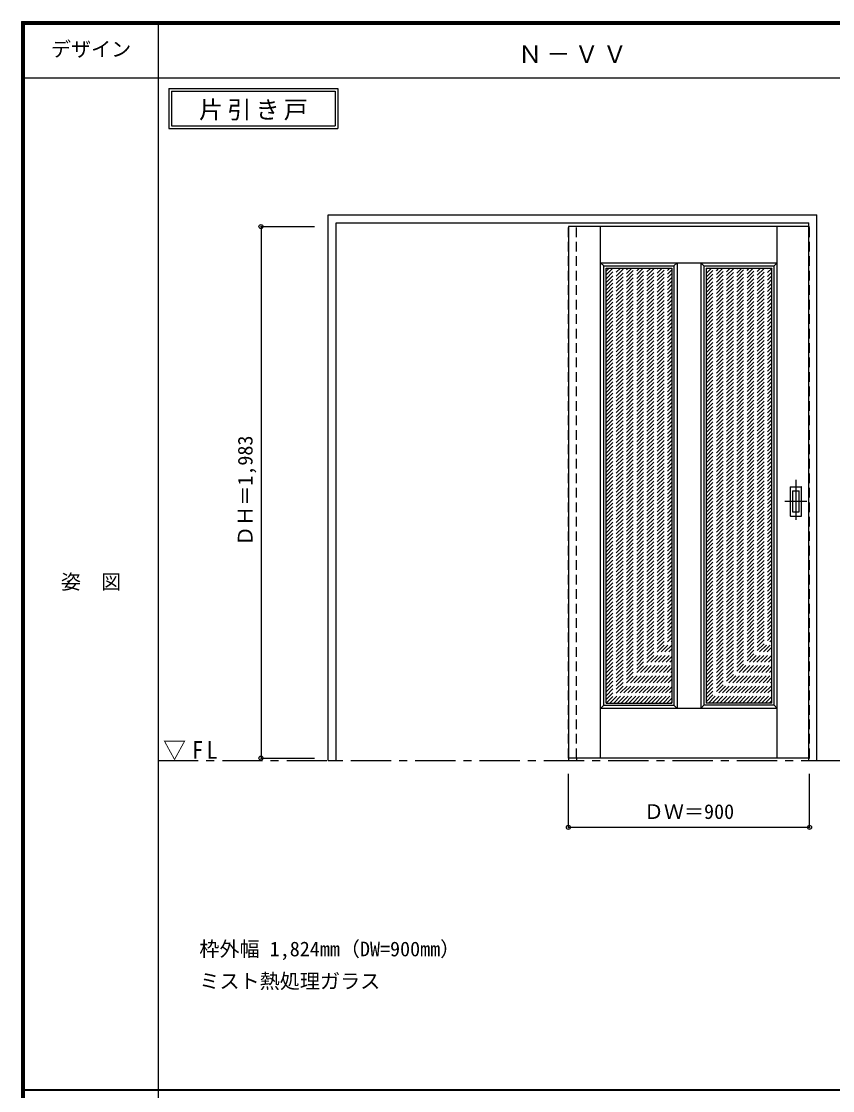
# Model space of a CAD drawing. Units: millimetres, scale not verified. Extents: x -6000 to 5700, y -4307 to 4260.
# Drawn here: x -6000 to -2973, y 186 to 4175 of the extents above; entities that cross this region are included whole.
import ezdxf
from ezdxf.enums import TextEntityAlignment as Align

# ---------------------------------------------------------------- set-up
doc = ezdxf.new("R2010")
doc.units = ezdxf.units.MM
doc.header["$LTSCALE"] = 30
doc.header["$PDMODE"] = 32
doc.header["$PDSIZE"] = 15
doc.linetypes.add('CHAIN1', pattern=[8, 5, -1, 1, -1])
doc.linetypes.add('DASHED1', pattern=[1.8, 1.2, -0.6])
for name, color, linetype in [('0-1_通り芯', 4, 'CHAIN1'), ('0-2_扉', 4, 'DASHED1'), ('0-3_仕上げ', 7, 'Continuous'), ('0-4_枠', 3, 'Continuous'), ('0-6_引手', 3, 'Continuous'), ('0-A_文字', 7, 'Continuous'), ('0-B_寸法', 7, 'Continuous'), ('0-C_ハッチ', 4, 'DASHED1'), ('F-1_枠', 6, 'Continuous'), ('F-A_文字', 7, 'Continuous')]:
    doc.layers.add(name, color=color, linetype=linetype)
doc.styles.add('ＭＳ ゴシック', font='')
doc.styles.get('ＭＳ ゴシック').set_extended_font_data('MS Gothic')

msp = doc.modelspace()

# ---------------------------------------------------------------- linework, layer by layer
at = {"layer": '0-1_通り芯'}
for p, q in [((-3109.75, 2465), (-3109.75, 2303)), ((-3068.75, 2384), (-3150.75, 2384))]:
    msp.add_line(p, q, dxfattribs=at)
at = {"layer": '0-1_通り芯', "color": 7}
msp.add_line((-5490, 1418), (3233.5, 1418), dxfattribs=at)
at = {"layer": '0-2_扉'}
for p, q in [((-3958.75, 3409.5), (-3958.75, 3405.5)), ((-3061.75, 3409.5), (-3058.75, 3409.5)), ((-3058.75, 1426.5), (-3058.75, 3409.5)), ((-3061.75, 1426.5), (-3058.75, 1426.5))]:
    msp.add_line(p, q, dxfattribs=at)
at = {"layer": '0-2_扉', "color": 3, "linetype": 'Continuous'}
for p, q in [((-3061.75, 3409.5), (-3958.75, 3409.5)), ((-3958.75, 3409.5), (-3958.75, 1426.5)), ((-3061.75, 1426.5), (-3958.75, 1426.5))]:
    msp.add_line(p, q, dxfattribs=at)
at = {"layer": '0-3_仕上げ'}
for p, q in [((-3838.25, 1426.5), (-3838.25, 3409.5)), ((-3179.25, 1426.5), (-3179.25, 3409.5)), ((-3838.25, 3274.5), (-3826.25, 3262.5)), ((-3838.25, 3274.5), (-3179.25, 3274.5)), ((-3552.75, 3274.5), (-3564.75, 3262.5)), ((-3552.75, 3274.5), (-3552.75, 1611.5)), ((-3464.75, 3274.5), (-3452.75, 3262.5)), ((-3464.75, 3274.5), (-3464.75, 1611.5)), ((-3179.25, 3274.5), (-3191.25, 3262.5)), ((-3838.25, 1611.5), (-3826.25, 1623.5)), ((-3179.25, 1611.5), (-3838.25, 1611.5)), ((-3564.75, 1623.5), (-3552.75, 1611.5)), ((-3452.75, 1623.5), (-3464.75, 1611.5)), ((-3179.25, 1611.5), (-3191.25, 1623.5))]:
    msp.add_line(p, q, dxfattribs=at)
at = {"layer": '0-3_仕上げ', "color": 3}
for p, q in [((-3826.25, 3262.5), (-3564.75, 3262.5)), ((-3826.25, 1623.5), (-3826.25, 3262.5)), ((-3564.75, 3262.5), (-3564.75, 1623.5)), ((-3452.75, 3262.5), (-3191.25, 3262.5)), ((-3452.75, 3262.5), (-3452.75, 1623.5)), ((-3191.25, 1623.5), (-3191.25, 3262.5)), ((-3826.25, 1623.5), (-3564.75, 1623.5)), ((-3191.25, 1623.5), (-3452.75, 1623.5))]:
    msp.add_line(p, q, dxfattribs=at)
at = {"layer": '0-3_仕上げ', "color": 4}
for p, q in [((-3818.25, 3254.5), (-3572.75, 3254.5)), ((-3818.25, 1631.5), (-3818.25, 3254.5)), ((-3572.75, 3254.5), (-3572.75, 1631.5)), ((-3444.75, 3254.5), (-3199.25, 3254.5)), ((-3444.75, 3254.5), (-3444.75, 1631.5)), ((-3199.25, 1631.5), (-3199.25, 3254.5)), ((-3818.25, 1631.5), (-3572.75, 1631.5)), ((-3199.25, 1631.5), (-3444.75, 1631.5))]:
    msp.add_line(p, q, dxfattribs=at)
at = {"layer": '0-4_枠'}
for p, q in [((-4855.75, 1418), (-4855.75, 3453)), ((-4855.75, 3453), (-3031.75, 3453)), ((-3031.75, 1418), (-3031.75, 3453)), ((-4825.75, 3423), (-3061.75, 3423)), ((-4825.75, 1418), (-4825.75, 3423)), ((-3061.75, 1418), (-3061.75, 3423)), ((-4855.75, 1418), (-4825.75, 1418)), ((-3958.75, 1426.5), (-3958.75, 1418)), ((-3958.75, 1418), (-3928.75, 1418)), ((-3928.75, 1426.5), (-3928.75, 1418)), ((-3061.75, 1418), (-3031.75, 1418))]:
    msp.add_line(p, q, dxfattribs=at)
at = {"layer": '0-4_枠', "color": 4, "linetype": 'DASHED1'}
for p, q in [((-3958.75, 1426.5), (-3958.75, 3423)), ((-3928.75, 1426.5), (-3928.75, 3423))]:
    msp.add_line(p, q, dxfattribs=at)
at = {"layer": '0-6_引手'}
for p, q in [((-3130.75, 2437.5), (-3130.75, 2330.5)), ((-3129.25, 2439), (-3090.25, 2439)), ((-3088.75, 2330.5), (-3088.75, 2437.5)), ((-3129.25, 2329), (-3090.25, 2329))]:
    msp.add_line(p, q, dxfattribs=at)
at = {"layer": '0-6_引手', "color": 7}
for p, q in [((-3122.25, 2421.5), (-3122.25, 2346.5)), ((-3120.75, 2423), (-3098.75, 2423)), ((-3097.25, 2346.5), (-3097.25, 2421.5)), ((-3120.75, 2345), (-3098.75, 2345))]:
    msp.add_line(p, q, dxfattribs=at)
at = {"layer": '0-6_引手'}
for centre, start, end in [((-3129.25, 2437.5), 90, 180), ((-3090.25, 2437.5), 0, 90), ((-3129.25, 2330.5), 180, 270), ((-3090.25, 2330.5), 270, 0)]:
    msp.add_arc(centre, 1.5, start, end, dxfattribs=at)
at = {"layer": '0-6_引手', "color": 7}
for centre, start, end in [((-3120.75, 2421.5), 90, 180), ((-3098.75, 2421.5), 0, 90), ((-3120.75, 2346.5), 180, 270), ((-3098.75, 2346.5), 270, 0)]:
    msp.add_arc(centre, 1.5, start, end, dxfattribs=at)
at = {"layer": '0-A_文字'}
for p, q in [((-5450, 3925), (-5450, 3775)), ((-5440, 3915), (-5440, 3785)), ((-5440, 3915), (-4828.97, 3915)), ((-4828.97, 3915), (-4828.97, 3785)), ((-5450, 3775), (-4818.97, 3775)), ((-5440, 3785), (-4828.97, 3785))]:
    msp.add_line(p, q, dxfattribs=at)
msp.add_lwpolyline([(-5450, 3925), (-4818.97, 3925), (-4818.97, 3775)], dxfattribs=at)
at = {"layer": '0-B_寸法', "color": 4}
for p, q in [((-5105.75, 3409.5), (-5105.75, 1426.5)), ((-5105.75, 3409.5), (-4905.75, 3409.5)), ((-5105.75, 1426.5), (-4905.75, 1426.5)), ((-3958.75, 1168), (-3958.75, 1368)), ((-3058.75, 1168), (-3058.75, 1368)), ((-3058.75, 1168), (-3958.75, 1168))]:
    msp.add_line(p, q, dxfattribs=at)
at = {"layer": '0-B_寸法'}
for p in [(-5105.75, 3409.5), (-5105.75, 1426.5), (-3958.75, 1168), (-3058.75, 1168)]:
    msp.add_point(p, dxfattribs=at)
at = {"layer": '0-C_ハッチ'}
for p, q in [((-3818.25, 3243.17), (-3806.92, 3254.5)), ((-3818.25, 3016.9), (-3580.65, 3254.5)), ((-3818.25, 3031.04), (-3594.79, 3254.5)), ((-3818.25, 3045.18), (-3608.93, 3254.5)), ((-3818.25, 3059.32), (-3623.07, 3254.5)), ((-3818.25, 3073.46), (-3637.21, 3254.5)), ((-3818.25, 3087.61), (-3651.36, 3254.5)), ((-3818.25, 3101.75), (-3665.5, 3254.5)), ((-3818.25, 3115.89), (-3679.64, 3254.5)), ((-3818.25, 3130.03), (-3693.78, 3254.5)), ((-3818.25, 3144.17), (-3707.92, 3254.5)), ((-3818.25, 3158.32), (-3722.07, 3254.5)), ((-3818.25, 3172.46), (-3736.21, 3254.5)), ((-3818.25, 3186.6), (-3750.35, 3254.5)), ((-3818.25, 3200.74), (-3764.49, 3254.5)), ((-3818.25, 3214.89), (-3778.64, 3254.5)), ((-3818.25, 3229.03), (-3792.78, 3254.5)), ((-3818.25, 3002.75), (-3572.75, 3248.25)), ((-3818.25, 2988.61), (-3572.75, 3234.11)), ((-3444.75, 3248.97), (-3439.22, 3254.5)), ((-3444.75, 3008.56), (-3198.81, 3254.5)), ((-3444.75, 3022.7), (-3212.95, 3254.5)), ((-3444.75, 3036.84), (-3227.09, 3254.5)), ((-3444.75, 3050.98), (-3241.23, 3254.5)), ((-3444.75, 3065.13), (-3255.38, 3254.5)), ((-3444.75, 3079.27), (-3269.52, 3254.5)), ((-3444.75, 3093.41), (-3283.66, 3254.5)), ((-3444.75, 3107.55), (-3297.8, 3254.5)), ((-3444.75, 3121.7), (-3311.95, 3254.5)), ((-3444.75, 3135.84), (-3326.09, 3254.5)), ((-3444.75, 3149.98), (-3340.23, 3254.5)), ((-3444.75, 3164.12), (-3354.37, 3254.5)), ((-3444.75, 3178.26), (-3368.51, 3254.5)), ((-3444.75, 3192.41), (-3382.66, 3254.5)), ((-3444.75, 3206.55), (-3396.8, 3254.5)), ((-3444.75, 3220.69), (-3410.94, 3254.5)), ((-3444.75, 3234.83), (-3425.08, 3254.5)), ((-3444.75, 2994.42), (-3199.25, 3239.92)), ((-3818.25, 2974.47), (-3572.75, 3219.97)), ((-3818.25, 2960.33), (-3572.75, 3205.83)), ((-3818.25, 2946.19), (-3572.75, 3191.69)), ((-3444.75, 2980.27), (-3199.25, 3225.77)), ((-3444.75, 2966.13), (-3199.25, 3211.63)), ((-3444.75, 2951.99), (-3199.25, 3197.49)), ((-3818.25, 2932.04), (-3572.75, 3177.54)), ((-3818.25, 2917.9), (-3572.75, 3163.4)), ((-3444.75, 2937.85), (-3199.25, 3183.35)), ((-3444.75, 2923.71), (-3199.25, 3169.21)), ((-3444.75, 2909.56), (-3199.25, 3155.06)), ((-3818.25, 2903.76), (-3572.75, 3149.26)), ((-3818.25, 2889.62), (-3572.75, 3135.12)), ((-3818.25, 2875.47), (-3572.75, 3120.97)), ((-3444.75, 2895.42), (-3199.25, 3140.92)), ((-3444.75, 2881.28), (-3199.25, 3126.78)), ((-3444.75, 2867.14), (-3199.25, 3112.64)), ((-3818.25, 2861.33), (-3572.75, 3106.83)), ((-3818.25, 2847.19), (-3572.75, 3092.69)), ((-3818.25, 2833.05), (-3572.75, 3078.55)), ((-3444.75, 2852.99), (-3199.25, 3098.49)), ((-3444.75, 2838.85), (-3199.25, 3084.35)), ((-3818.25, 2818.91), (-3572.75, 3064.41)), ((-3818.25, 2804.76), (-3572.75, 3050.26)), ((-3818.25, 2790.62), (-3572.75, 3036.12)), ((-3444.75, 2824.71), (-3199.25, 3070.21)), ((-3444.75, 2810.57), (-3199.25, 3056.07)), ((-3444.75, 2796.43), (-3199.25, 3041.93)), ((-3818.25, 2776.48), (-3572.75, 3021.98)), ((-3818.25, 2762.34), (-3572.75, 3007.84)), ((-3818.25, 2748.2), (-3572.75, 2993.7)), ((-3444.75, 2782.28), (-3199.25, 3027.78)), ((-3444.75, 2768.14), (-3199.25, 3013.64)), ((-3444.75, 2754), (-3199.25, 2999.5)), ((-3818.25, 2734.05), (-3572.75, 2979.55)), ((-3818.25, 2719.91), (-3572.75, 2965.41)), ((-3444.75, 2739.86), (-3199.25, 2985.36)), ((-3444.75, 2725.72), (-3199.25, 2971.22)), ((-3444.75, 2711.57), (-3199.25, 2957.07)), ((-3818.25, 2705.77), (-3572.75, 2951.27)), ((-3818.25, 2691.63), (-3572.75, 2937.13)), ((-3818.25, 2677.48), (-3572.75, 2922.98)), ((-3444.75, 2697.43), (-3199.25, 2942.93)), ((-3444.75, 2683.29), (-3199.25, 2928.79)), ((-3444.75, 2669.15), (-3199.25, 2914.65)), ((-3818.25, 2663.34), (-3572.75, 2908.84)), ((-3818.25, 2649.2), (-3572.75, 2894.7)), ((-3818.25, 2635.06), (-3572.75, 2880.56)), ((-3444.75, 2655), (-3199.25, 2900.5)), ((-3444.75, 2640.86), (-3199.25, 2886.36)), ((-3444.75, 2626.72), (-3199.25, 2872.22)), ((-3818.25, 2620.92), (-3572.75, 2866.42)), ((-3818.25, 2606.77), (-3572.75, 2852.27)), ((-3818.25, 2592.63), (-3572.75, 2838.13)), ((-3444.75, 2612.58), (-3199.25, 2858.08)), ((-3444.75, 2598.44), (-3199.25, 2843.94)), ((-3818.25, 2578.49), (-3572.75, 2823.99)), ((-3818.25, 2564.35), (-3572.75, 2809.85)), ((-3818.25, 2550.21), (-3572.75, 2795.71)), ((-3444.75, 2584.29), (-3199.25, 2829.79)), ((-3444.75, 2570.15), (-3199.25, 2815.65)), ((-3444.75, 2556.01), (-3199.25, 2801.51)), ((-3818.25, 2536.06), (-3572.75, 2781.56)), ((-3818.25, 2521.92), (-3572.75, 2767.42)), ((-3818.25, 2507.78), (-3572.75, 2753.28)), ((-3444.75, 2541.87), (-3199.25, 2787.37)), ((-3444.75, 2527.73), (-3199.25, 2773.23)), ((-3444.75, 2513.58), (-3199.25, 2759.08)), ((-3818.25, 2493.64), (-3572.75, 2739.14)), ((-3818.25, 2479.49), (-3572.75, 2724.99)), ((-3444.75, 2499.44), (-3199.25, 2744.94)), ((-3444.75, 2485.3), (-3199.25, 2730.8)), ((-3444.75, 2471.16), (-3199.25, 2716.66)), ((-3818.25, 2465.35), (-3572.75, 2710.85)), ((-3818.25, 2451.21), (-3572.75, 2696.71)), ((-3818.25, 2437.07), (-3572.75, 2682.57)), ((-3444.75, 2457.01), (-3199.25, 2702.51)), ((-3444.75, 2442.87), (-3199.25, 2688.37)), ((-3444.75, 2428.73), (-3199.25, 2674.23)), ((-3818.25, 2422.93), (-3572.75, 2668.43)), ((-3818.25, 2408.78), (-3572.75, 2654.28)), ((-3818.25, 2394.64), (-3572.75, 2640.14)), ((-3444.75, 2414.59), (-3199.25, 2660.09)), ((-3444.75, 2400.45), (-3199.25, 2645.95)), ((-3818.25, 2380.5), (-3572.75, 2626)), ((-3818.25, 2366.36), (-3572.75, 2611.86)), ((-3818.25, 2352.22), (-3572.75, 2597.72)), ((-3444.75, 2386.3), (-3199.25, 2631.8)), ((-3444.75, 2372.16), (-3199.25, 2617.66)), ((-3444.75, 2358.02), (-3199.25, 2603.52)), ((-3818.25, 2338.07), (-3572.75, 2583.57)), ((-3818.25, 2323.93), (-3572.75, 2569.43)), ((-3818.25, 2309.79), (-3572.75, 2555.29)), ((-3444.75, 2343.88), (-3199.25, 2589.38)), ((-3444.75, 2329.74), (-3199.25, 2575.24)), ((-3444.75, 2315.59), (-3199.25, 2561.09)), ((-3818.25, 2295.65), (-3572.75, 2541.15)), ((-3818.25, 2281.5), (-3572.75, 2527)), ((-3444.75, 2301.45), (-3199.25, 2546.95)), ((-3444.75, 2287.31), (-3199.25, 2532.81)), ((-3444.75, 2273.17), (-3199.25, 2518.67)), ((-3818.25, 2267.36), (-3572.75, 2512.86)), ((-3818.25, 2253.22), (-3572.75, 2498.72)), ((-3818.25, 2239.08), (-3572.75, 2484.58)), ((-3444.75, 2259.02), (-3199.25, 2504.52)), ((-3444.75, 2244.88), (-3199.25, 2490.38)), ((-3444.75, 2230.74), (-3199.25, 2476.24)), ((-3818.25, 2224.94), (-3572.75, 2470.44)), ((-3818.25, 2210.79), (-3572.75, 2456.29)), ((-3818.25, 2196.65), (-3572.75, 2442.15)), ((-3444.75, 2216.6), (-3199.25, 2462.1)), ((-3444.75, 2202.46), (-3199.25, 2447.96)), ((-3444.75, 2188.31), (-3199.25, 2433.81)), ((-3818.25, 2182.51), (-3572.75, 2428.01)), ((-3818.25, 2168.37), (-3572.75, 2413.87)), ((-3818.25, 2154.23), (-3572.75, 2399.73)), ((-3444.75, 2174.17), (-3199.25, 2419.67)), ((-3444.75, 2160.03), (-3199.25, 2405.53)), ((-3818.25, 2140.08), (-3572.75, 2385.58)), ((-3818.25, 2125.94), (-3572.75, 2371.44)), ((-3818.25, 2111.8), (-3572.75, 2357.3)), ((-3444.75, 2145.89), (-3199.25, 2391.39)), ((-3444.75, 2131.75), (-3199.25, 2377.25)), ((-3444.75, 2117.6), (-3199.25, 2363.1)), ((-3818.25, 2097.66), (-3572.75, 2343.16)), ((-3818.25, 2083.51), (-3572.75, 2329.01)), ((-3818.25, 2069.37), (-3572.75, 2314.87)), ((-3444.75, 2103.46), (-3199.25, 2348.96)), ((-3444.75, 2089.32), (-3199.25, 2334.82)), ((-3444.75, 2075.18), (-3199.25, 2320.68)), ((-3818.25, 2055.23), (-3572.75, 2300.73)), ((-3818.25, 2041.09), (-3572.75, 2286.59)), ((-3444.75, 2061.03), (-3199.25, 2306.53)), ((-3444.75, 2046.89), (-3199.25, 2292.39)), ((-3444.75, 2032.75), (-3199.25, 2278.25)), ((-3818.25, 2026.95), (-3572.75, 2272.45)), ((-3818.25, 2012.8), (-3572.75, 2258.3)), ((-3818.25, 1998.66), (-3572.75, 2244.16)), ((-3444.75, 2018.61), (-3199.25, 2264.11)), ((-3444.75, 2004.47), (-3199.25, 2249.97)), ((-3444.75, 1990.32), (-3199.25, 2235.82)), ((-3818.25, 1984.52), (-3572.75, 2230.02)), ((-3818.25, 1970.38), (-3572.75, 2215.88)), ((-3818.25, 1956.24), (-3572.75, 2201.74)), ((-3444.75, 1976.18), (-3199.25, 2221.68)), ((-3444.75, 1962.04), (-3199.25, 2207.54)), ((-3818.25, 1942.09), (-3572.75, 2187.59)), ((-3818.25, 1927.95), (-3572.75, 2173.45)), ((-3818.25, 1913.81), (-3572.75, 2159.31)), ((-3444.75, 1947.9), (-3199.25, 2193.4)), ((-3444.75, 1933.76), (-3199.25, 2179.26)), ((-3444.75, 1919.61), (-3199.25, 2165.11)), ((-3818.25, 1899.67), (-3572.75, 2145.17)), ((-3818.25, 1885.52), (-3572.75, 2131.02)), ((-3818.25, 1871.38), (-3572.75, 2116.88)), ((-3444.75, 1905.47), (-3199.25, 2150.97)), ((-3444.75, 1891.33), (-3199.25, 2136.83)), ((-3444.75, 1877.19), (-3199.25, 2122.69)), ((-3818.25, 1857.24), (-3572.75, 2102.74)), ((-3818.25, 1843.1), (-3572.75, 2088.6)), ((-3818.25, 1828.96), (-3572.75, 2074.46)), ((-3444.75, 1863.05), (-3199.25, 2108.55)), ((-3444.75, 1848.9), (-3199.25, 2094.4)), ((-3444.75, 1834.76), (-3199.25, 2080.26)), ((-3818.25, 1814.81), (-3572.75, 2060.31)), ((-3818.25, 1800.67), (-3572.75, 2046.17)), ((-3444.75, 1820.62), (-3199.25, 2066.12)), ((-3444.75, 1806.48), (-3199.25, 2051.98)), ((-3444.75, 1792.33), (-3199.25, 2037.83)), ((-3818.25, 1786.53), (-3572.75, 2032.03)), ((-3818.25, 1772.39), (-3572.75, 2017.89)), ((-3818.25, 1758.25), (-3572.75, 2003.75)), ((-3444.75, 1778.19), (-3199.25, 2023.69)), ((-3444.75, 1764.05), (-3199.25, 2009.55)), ((-3444.75, 1749.91), (-3199.25, 1995.41)), ((-3818.25, 1744.1), (-3572.75, 1989.6)), ((-3818.25, 1729.96), (-3572.75, 1975.46)), ((-3818.25, 1715.82), (-3572.75, 1961.32)), ((-3444.75, 1735.77), (-3199.25, 1981.27)), ((-3444.75, 1721.62), (-3199.25, 1967.12)), ((-3818.25, 1701.68), (-3572.75, 1947.18)), ((-3818.25, 1687.53), (-3572.75, 1933.03)), ((-3818.25, 1673.39), (-3572.75, 1918.89)), ((-3444.75, 1707.48), (-3199.25, 1952.98)), ((-3444.75, 1693.34), (-3199.25, 1938.84)), ((-3444.75, 1679.2), (-3199.25, 1924.7)), ((-3818.25, 1659.25), (-3572.75, 1904.75)), ((-3818.25, 1645.11), (-3572.75, 1890.61)), ((-3818.25, 1630.97), (-3572.75, 1876.47)), ((-3444.75, 1665.06), (-3199.25, 1910.56)), ((-3444.75, 1650.91), (-3199.25, 1896.41)), ((-3444.75, 1636.77), (-3199.25, 1882.27)), ((-3803.57, 1631.5), (-3572.75, 1862.32)), ((-3789.43, 1631.5), (-3572.75, 1848.18)), ((-3435.88, 1631.5), (-3199.25, 1868.13)), ((-3421.74, 1631.5), (-3199.25, 1853.99)), ((-3407.59, 1631.5), (-3199.25, 1839.84)), ((-3775.29, 1631.5), (-3572.75, 1834.04)), ((-3761.15, 1631.5), (-3572.75, 1819.9)), ((-3747.01, 1631.5), (-3572.75, 1805.76)), ((-3393.45, 1631.5), (-3199.25, 1825.7)), ((-3379.31, 1631.5), (-3199.25, 1811.56)), ((-3365.17, 1631.5), (-3199.25, 1797.42)), ((-3732.86, 1631.5), (-3572.75, 1791.61)), ((-3718.72, 1631.5), (-3572.75, 1777.47)), ((-3704.58, 1631.5), (-3572.75, 1763.33)), ((-3351.03, 1631.5), (-3199.25, 1783.28)), ((-3336.88, 1631.5), (-3199.25, 1769.13)), ((-3690.44, 1631.5), (-3572.75, 1749.19)), ((-3676.3, 1631.5), (-3572.75, 1735.05)), ((-3662.15, 1631.5), (-3572.75, 1720.9)), ((-3322.74, 1631.5), (-3199.25, 1754.99)), ((-3308.6, 1631.5), (-3199.25, 1740.85)), ((-3294.46, 1631.5), (-3199.25, 1726.71)), ((-3648.01, 1631.5), (-3572.75, 1706.76)), ((-3633.87, 1631.5), (-3572.75, 1692.62)), ((-3619.73, 1631.5), (-3572.75, 1678.48)), ((-3280.32, 1631.5), (-3199.25, 1712.57)), ((-3266.17, 1631.5), (-3199.25, 1698.42)), ((-3252.03, 1631.5), (-3199.25, 1684.28)), ((-3605.58, 1631.5), (-3572.75, 1664.33)), ((-3591.44, 1631.5), (-3572.75, 1650.19)), ((-3577.3, 1631.5), (-3572.75, 1636.05)), ((-3237.89, 1631.5), (-3199.25, 1670.14)), ((-3223.75, 1631.5), (-3199.25, 1656)), ((-3209.6, 1631.5), (-3199.25, 1641.85))]:
    msp.add_line(p, q, dxfattribs=at)
at = {"layer": 'F-1_枠'}
for p, q in [((-6000, 4175), (5700, 4175)), ((-6000, 4175), (-6000, -4205)), ((-6000, 4170), (5700, 4170)), ((-6000, 4165), (5700, 4165)), ((-5995, 4175), (-5995, -4205)), ((-5990, 4175), (-5990, -4205)), ((-5490, 4175), (-5490, -3790)), ((-6000, 3965), (5700, 3965)), ((-6000, 190.5), (5700, 190.5)), ((-6000, 187.5), (5700, 187.5))]:
    msp.add_line(p, q, dxfattribs=at)

# ---------------------------------------------------------------- texts
at = {"layer": '0-A_文字', "style": 'ＭＳ ゴシック'}
for s, p in [('枠外幅 1,824mm（DW=900mm）', (-5335.75, 670.5)), ('ミスト熱処理ガラス', (-5335.75, 550.5))]:
    msp.add_text(s, height=54.99, dxfattribs=at).set_placement(p, align=Align.BOTTOM_LEFT)
at = {"layer": '0-A_文字', "char_height": 65.98, "attachment_point": 7, "style": 'ＭＳ ゴシック'}
for s, insert in [('\\T1.17;Ｎ－ＶＶ', (-4146.25, 4020)), ('\\T1.17;片引き戸', (-5336.98, 3805)), ('\\T1.26;\\W0.95;▽FL', (-5471.25, 1418))]:
    msp.add_mtext(s, dxfattribs=dict(at, insert=insert))
at = {"layer": '0-B_寸法', "style": 'ＭＳ ゴシック'}
msp.add_text('ＤＨ＝1,983', height=54.99, rotation=90, dxfattribs=at).set_placement((-5120.75, 2217.75), align=Align.BOTTOM_LEFT)
msp.add_text('ＤＷ＝900', height=54.99, dxfattribs=at).set_placement((-3677.5, 1183), align=Align.BOTTOM_LEFT)
at = {"layer": 'F-A_文字', "style": 'ＭＳ ゴシック'}
for s, p in [('デザイン', (-5890, 4027.5)), ('姿\u3000図', (-5852.5, 2040.25))]:
    msp.add_text(s, height=54.99, dxfattribs=at).set_placement(p, align=Align.BOTTOM_LEFT)

doc.saveas('drawing.dxf')
